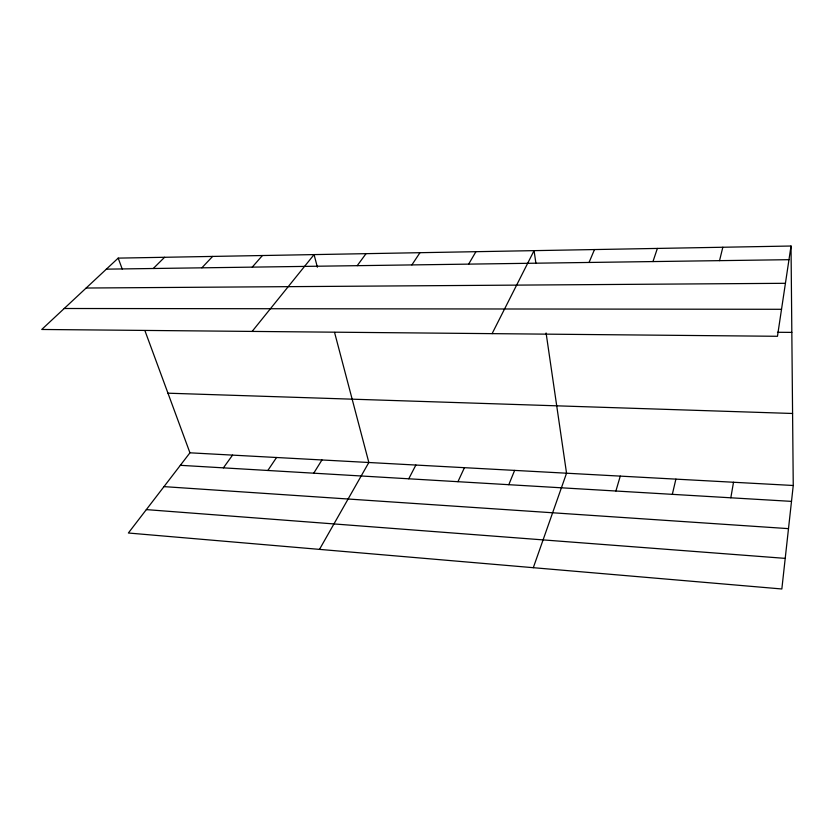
<?xml version="1.0" encoding="UTF-8"?>
<svg xmlns="http://www.w3.org/2000/svg" width="835" height="835" viewBox="0 0 835 835"><rect width="100%" height="100%" fill="white"/><g stroke="black" fill="none" stroke-linecap="round" stroke-linejoin="round"><path stroke-width="1.25" d="M793.25 485.49L781.842 588.978L128.371 533.012L189.942 452.81L793.25 485.49L791.027 246.022L118.194 258.119L41.75 329.47L777.468 336.286L791.027 246.022M730.823 497.796L733.516 482.254M672.332 494.341L675.891 479.133M719.54 260.645L722.828 247.243M615.896 491.011L620.269 476.117M652.96 261.574L657.375 248.423M533.304 567.696L566.547 473.205L546.09 332.977M508.797 484.697L514.631 470.397M589.051 262.461L594.499 249.55M457.945 481.691L464.437 467.673M492.097 333.645L534.066 250.636L535.924 263.38M408.764 478.789L415.861 465.043M319.492 549.378L368.84 462.496L334.564 332.424M468.644 264.131L475.929 251.69M313.741 473.184L321.945 459.96M411.874 264.914L419.963 252.692M267.837 470.481L276.542 457.496M223.394 467.861L232.558 455.117M357.203 265.676L366.043 253.663M252.118 331.422L314.064 254.602L317.383 267.2M252.254 267.127L262.42 255.52M201.861 267.826L212.633 256.418M153.264 268.505L164.578 257.284M106.369 269.152L788.971 259.685M86.151 288.023L785.422 283.305M64.212 308.501L781.518 309.294M777.489 332.278L791.83 332.393M167.971 393.191L792.582 413.482M180.339 465.314L791.496 501.376M163.984 486.628L788.49 528.639M146.334 509.611L785.213 558.375M118.194 258.119L122.213 269.037M144.966 330.775L189.942 452.81"/></g></svg>
